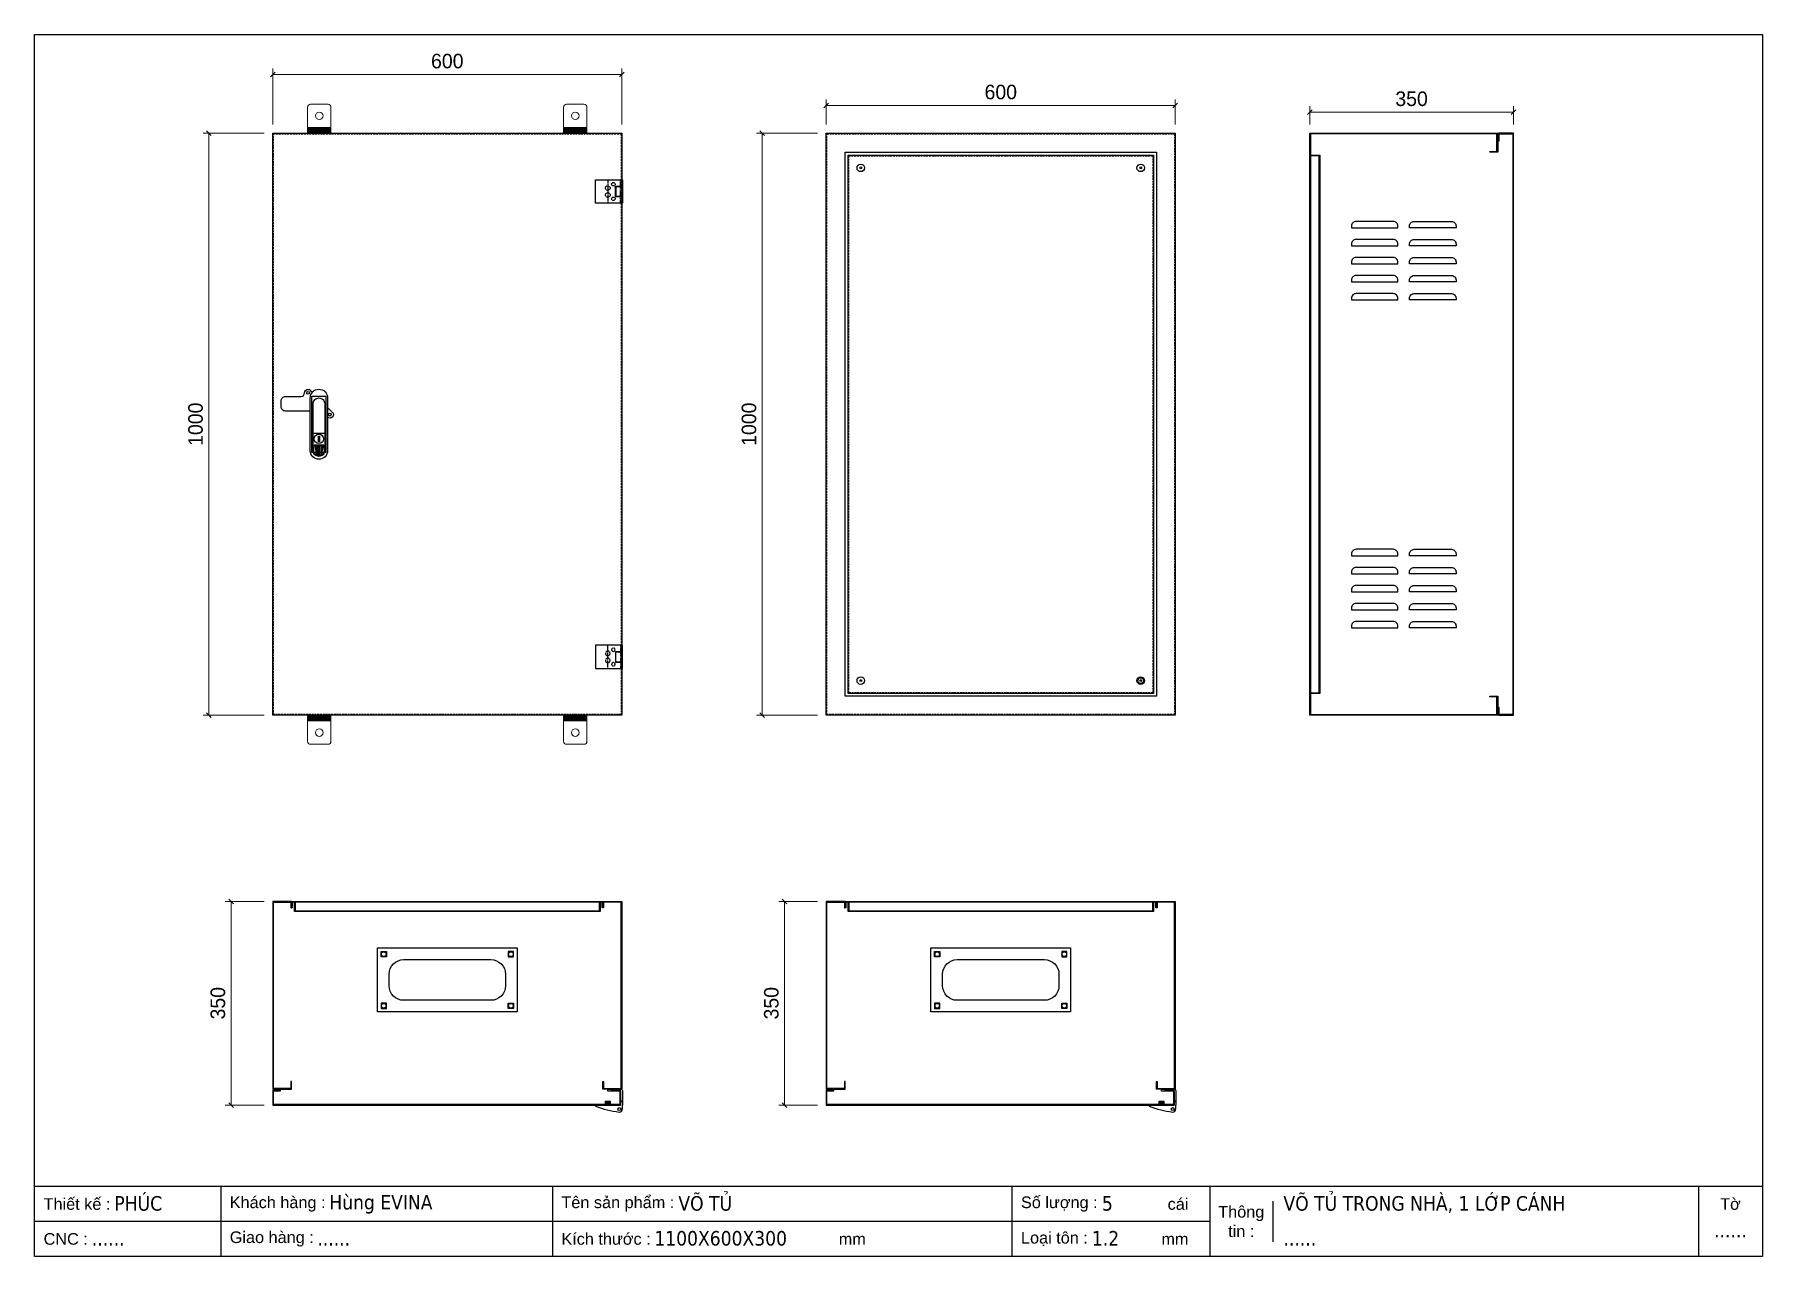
# Model space of a CAD drawing. Header units: millimetres. Extents: x 0 to 2970, y 0 to 2100.
import ezdxf
from ezdxf.enums import TextEntityAlignment as Align

# ---------------------------------------------------------------- set-up
doc = ezdxf.new("R2010")
doc.units = ezdxf.units.MM
doc.linetypes.add('HIDDEN2', pattern=[4.7625, 3.175, -1.5875])
doc.layers.add('0 TĂNG CỨNG', color=7, linetype='Continuous', lineweight=15)
doc.layers.add('DIM', color=253, linetype='Continuous')
doc.styles.add('Arial', font='arial.ttf')
doc.styles.add('Tahoma (Input Text)', font='tahoma.ttf')
doc.dimstyles.new('Dim-25', dxfattribs={"dimtxt": 25, "dimasz": 8, "dimexe": 10, "dimexo": 15, "dimgap": 10, "dimtad": 1, "dimdec": 0, "dimtxsty": 'Standard', "dimblk": 'OBLIQUE', "dimcen": 10, "dimclrd": 5, "dimclre": 5, "dimclrt": 3, "dimazin": 3, "dimtfac": 1, "dimtdec": 0, "dimtmove": 0, "dimatfit": 3, "dimldrblk": 'OBLIQUE', "dimlwd": 9, "dimlwe": 9})

# ---------------------------------------------------------------- blocks, each defined once
blk = doc.blocks.new('*D1')
at = {"color": 0, "linetype": 'ByBlock', "lineweight": -2}
for p, q in [((303.6, 1926.3), (295.6, 1934.3)), ((295.6, 934.3), (303.6, 926.3))]:
    blk.add_line(p, q, dxfattribs=at)
at = {"layer": 'Defpoints', "color": 0, "transparency": 16777216}
for p in [(409.4, 1930.3), (299.6, 930.3), (409.4, 930.3)]:
    blk.add_point(p, dxfattribs=at)
at = {"layer": 'DIM', "color": 5, "lineweight": 9, "transparency": 16777216}
for p, q in [((394.4, 1930.3), (289.6, 1930.3)), ((299.6, 1930.3), (299.6, 930.3)), ((394.4, 930.3), (289.6, 930.3))]:
    blk.add_line(p, q, dxfattribs=at)
at = {"layer": 'DIM', "color": 3, "transparency": 16777216, "insert": (276.8, 1430.3), "char_height": 25, "attachment_point": 5, "rotation": 90}
blk.add_mtext('1000', dxfattribs=at)
blk = doc.blocks.new('_Oblique')
at = {"color": 0, "linetype": 'ByBlock', "lineweight": -2}
blk.add_line((-0.5, -0.5), (0.5, 0.5), dxfattribs=at)
blk = doc.blocks.new('HL044-1.3-C')
at = {"color": 1, "linetype": 'HIDDEN2', "ltscale": 0.5}
for p, q in [((-25, 40), (-25, 0)), ((-3, 0), (-3, 40))]:
    blk.add_line(p, q, dxfattribs=at)
at = {"color": 1}
for p, q in [((-12, 29), (0, 29)), ((-12, 11), (-12, 29)), ((0, 11), (-12, 11)), ((-11, 28.5), (0, 28.5)), ((-11, 28.5), (-11, 11.5)), ((0, 11.5), (-11, 11.5))]:
    blk.add_line(p, q, dxfattribs=at)
blk.add_lwpolyline([(-46, 40), (0, 40), (0, 0), (-46, 0)], close=True, dxfattribs=at)
at = {"color": 1, "linetype": 'HIDDEN2', "ltscale": 0.5}
for centre, radius in [((-25, 26), 4), ((-15.5, 32.5), 3), ((-25, 14), 4), ((-15.5, 7.5), 3)]:
    blk.add_circle(centre, radius, dxfattribs=at)
blk = doc.blocks.new('HL044-1.3-B')
h = blk.add_hatch()
h.set_pattern_fill('ANSI31', color=1, scale=0.3, style=0)
h.set_pattern_definition([(45, (-80982.31925, -42991.2648), (-0.673519209, 0.673519209), [])])
h.paths.add_polyline_path([(-15.5, 27), (-15.5, 24), (-9.5, 24), (-9.5, 27)])
at = {"color": 1}
for p, q in [((0, 0), (-43, 0)), ((-43, 0), (-43, -2)), ((-25, 6.5), (-25, 0)), ((-25, 6.5), (-19, 5.9)), ((-25, 5.5), (-19, 4.9)), ((-25, 4.5), (-19, 3.9)), ((-25, 3.5), (-19, 2.9)), ((-25, 2.5), (-19, 1.9)), ((-25, 1.5), (-19, 0.9)), ((-25, 0.5), (-19.7, 0)), ((-22, 24), (-22, 27)), ((-22, 27), (1, 27)), ((-1, 24), (-22, 24)), ((-19, 6.5), (-19, 0)), ((-15.5, 24), (-15.5, 27)), ((-9.5, 24), (-9.5, 27)), ((0, 23), (0, 0)), ((0, 7.5), (3, 7.5)), ((0, 6), (3, 6)), ((3, 25), (3, 0)), ((3, -6.5), (3, 0))]:
    blk.add_line(p, q, dxfattribs=at)
blk.add_lwpolyline([(-26, 6.5), (-18, 6.5), (-18, 0), (-26, 0)], close=True, dxfattribs=at)
blk.add_circle((-2.3, -7), 2.55, dxfattribs=at)
for centre, radius, start, end in [((-1, 23), 1, 0, 90), ((1, 25), 2, 0, 90), ((15.4, 147.7), 160.7, 248.6705, 263.5901), ((-2.5, -6.5), 5.5, 270, 0)]:
    blk.add_arc(centre, radius, start, end, dxfattribs=at)
blk = doc.blocks.new('khungtenAsean2')
at = {"color": 7}
for p, q in [((2970, -1980), (0, -1980)), ((320, -1980), (320, -2100)), ((890, -1980), (890, -2100)), ((1680, -1980), (1680, -2100)), ((2020, -1980), (2020, -2100)), ((2860, -1980), (2860, -2100)), ((2128.3, -2005), (2128.3, -2075)), ((2020, -2040), (0, -2040))]:
    blk.add_line(p, q, dxfattribs=at)
blk.add_lwpolyline([(0, 0), (2970, 0), (2970, -2100), (0, -2100)], close=True, dxfattribs=at)
at = {"color": 2, "char_height": 20, "style": 'Arial'}
for s, insert, width, attachment_point in [('  Thiết kế :', (0, -2010), 917.634, 4), ('  Khách hàng :', (320, -2010), 917.634, 4), ('  Tên sản phẩm :', (890, -2010), 917.634, 4), ('  Số lượng :', (1680, -2010), 917.634, 4), ('cái', (1947.6, -2010), 917.634, 4), ('Thông\\Ptin :', (2074.2, -2040), 108.311, 5), ('Tờ', (2915, -2010), 110, 5), ('  CNC :', (0, -2070), 917.634, 4), ('  Giao hàng :', (320, -2070), 917.634, 4), ('  Kích thước :', (890, -2070), 917.634, 4), ('mm', (1382.3, -2070), 917.634, 4), ('  Loại tôn :', (1680, -2070), 917.634, 4), ('mm', (1936.9, -2070), 917.634, 4)]:
    blk.add_mtext(s, dxfattribs=dict(at, insert=insert, width=width, attachment_point=attachment_point))
at = {"color": 1, "style": 'Tahoma (Input Text)', "flags": 8}
for tag, p in [('#01', (137.1, -2021.3)), ('#03', (506.6, -2019.3)), ('#05', (1106.6, -2021.3)), ('#07', (1834.7, -2021.3)), ('#09', (2146.7, -2021.3)), ('#02', (98.5, -2081.3)), ('#04', (486.1, -2081.3)), ('#06', (1065.3, -2081.3)), ('#08', (1817.4, -2081.3)), ('#10', (2146.7, -2081.3))]:
    blk.add_attdef(tag, p, '', height=25, dxfattribs=at)
blk.add_attdef('#11', text='', height=25, dxfattribs=at).set_placement((2915, -2067.3), align=Align.CENTER)
blk = doc.blocks.new('*D2')
at = {"color": 0, "linetype": 'ByBlock', "lineweight": -2}
for p, q in [((413.4, 2035.5), (405.4, 2027.5)), ((1005.4, 2027.5), (1013.4, 2035.5))]:
    blk.add_line(p, q, dxfattribs=at)
at = {"layer": 'Defpoints', "color": 0, "ltscale": 3, "transparency": 16777216}
for p in [(1009.4, 2031.5), (409.4, 1930.3), (1009.4, 1930.3)]:
    blk.add_point(p, dxfattribs=at)
at = {"layer": 'DIM', "color": 5, "lineweight": 9, "ltscale": 3, "transparency": 16777216}
for p, q in [((409.4, 1945.3), (409.4, 2041.5)), ((409.4, 2031.5), (1009.4, 2031.5)), ((1009.4, 1945.3), (1009.4, 2041.5))]:
    blk.add_line(p, q, dxfattribs=at)
at = {"layer": 'DIM', "color": 3, "ltscale": 3, "transparency": 16777216, "insert": (709.4, 2054.3), "char_height": 25, "attachment_point": 5}
blk.add_mtext('600', dxfattribs=at)
blk = doc.blocks.new('*D3')
at = {"color": 0, "linetype": 'ByBlock', "lineweight": -2}
for p, q in [((1254.9, 1926.3), (1246.9, 1934.3)), ((1246.9, 934.3), (1254.9, 926.3))]:
    blk.add_line(p, q, dxfattribs=at)
at = {"layer": 'Defpoints', "color": 0, "transparency": 16777216}
for p in [(1360.8, 1930.3), (1250.9, 930.3), (1360.8, 930.3)]:
    blk.add_point(p, dxfattribs=at)
at = {"layer": 'DIM', "color": 5, "lineweight": 9, "transparency": 16777216}
for p, q in [((1345.8, 1930.3), (1240.9, 1930.3)), ((1250.9, 1930.3), (1250.9, 930.3)), ((1345.8, 930.3), (1240.9, 930.3))]:
    blk.add_line(p, q, dxfattribs=at)
at = {"layer": 'DIM', "color": 3, "transparency": 16777216, "insert": (1228.1, 1430.3), "char_height": 25, "attachment_point": 5, "rotation": 90}
blk.add_mtext('1000', dxfattribs=at)
blk = doc.blocks.new('*D4')
at = {"color": 0, "linetype": 'ByBlock', "lineweight": -2}
for p, q in [((1364.8, 1982.3), (1356.8, 1974.3)), ((1956.8, 1974.3), (1964.8, 1982.3))]:
    blk.add_line(p, q, dxfattribs=at)
at = {"layer": 'Defpoints', "color": 0, "ltscale": 3, "transparency": 16777216}
for p in [(1960.8, 1978.3), (1360.8, 1930.3), (1960.8, 1930.3)]:
    blk.add_point(p, dxfattribs=at)
at = {"layer": 'DIM', "color": 5, "lineweight": 9, "ltscale": 3, "transparency": 16777216}
for p, q in [((1360.8, 1945.3), (1360.8, 1988.3)), ((1360.8, 1978.3), (1960.8, 1978.3)), ((1960.8, 1945.3), (1960.8, 1988.3))]:
    blk.add_line(p, q, dxfattribs=at)
at = {"layer": 'DIM', "color": 3, "ltscale": 3, "transparency": 16777216, "insert": (1660.8, 2001.1), "char_height": 25, "attachment_point": 5}
blk.add_mtext('600', dxfattribs=at)
blk = doc.blocks.new('*D5')
at = {"color": 0, "linetype": 'ByBlock', "lineweight": -2}
for p, q in [((2195.9, 1970.7), (2187.9, 1962.7)), ((2537.9, 1962.7), (2545.9, 1970.7))]:
    blk.add_line(p, q, dxfattribs=at)
at = {"layer": 'Defpoints', "color": 0, "ltscale": 3, "transparency": 16777216}
for p in [(2541.9, 1966.7), (2191.9, 1930.3), (2541.9, 1930.3)]:
    blk.add_point(p, dxfattribs=at)
at = {"layer": 'DIM', "color": 5, "lineweight": 9, "ltscale": 3, "transparency": 16777216}
for p, q in [((2191.9, 1945.3), (2191.9, 1976.7)), ((2191.9, 1966.7), (2541.9, 1966.7)), ((2541.9, 1945.3), (2541.9, 1976.7))]:
    blk.add_line(p, q, dxfattribs=at)
at = {"layer": 'DIM', "color": 3, "ltscale": 3, "transparency": 16777216, "insert": (2366.9, 1989.5), "char_height": 25, "attachment_point": 5}
blk.add_mtext('350', dxfattribs=at)
blk = doc.blocks.new('*D6')
at = {"color": 0, "linetype": 'ByBlock', "lineweight": -2}
for p, q in [((341.9, 606.2), (333.9, 614.2)), ((333.9, 264.2), (341.9, 256.2))]:
    blk.add_line(p, q, dxfattribs=at)
at = {"layer": 'Defpoints', "color": 0, "ltscale": 3, "transparency": 16777216}
for p in [(409.4, 610.2), (337.9, 260.2), (409.4, 260.2)]:
    blk.add_point(p, dxfattribs=at)
at = {"layer": 'DIM', "color": 5, "lineweight": 9, "ltscale": 3, "transparency": 16777216}
for p, q in [((394.4, 610.2), (327.9, 610.2)), ((337.9, 610.2), (337.9, 260.2)), ((394.4, 260.2), (327.9, 260.2))]:
    blk.add_line(p, q, dxfattribs=at)
at = {"layer": 'DIM', "color": 3, "ltscale": 3, "transparency": 16777216, "insert": (315.2, 435.2), "char_height": 25, "attachment_point": 5, "rotation": 90}
blk.add_mtext('350', dxfattribs=at)
blk = doc.blocks.new('AB301-2-1')
at = {"linetype": 'Continuous'}
h = blk.add_hatch(dxfattribs=at)
h.set_pattern_fill('ACAD_ISO09W100', color=1, scale=0.2)
h.set_pattern_definition([(0, (-368.0181, 398.3814), (0, 1), [4.8, -0.6, 1.2, -0.6, 1.2, -0.6])])
h.paths.add_polyline_path([(-4.1, -88.5, 0.118404), (0, -89.5, 0.118404), (4.1, -88.5), (7, -72), (-7, -72)])
at = {"color": 1, "linetype": 'Continuous'}
for p, q in [((-10, -50.5), (10, -50.5)), ((-7, -72), (7, -72)), ((-7, -72), (-4.1, -88.5)), ((7, -72), (4.1, -88.5))]:
    blk.add_line(p, q, dxfattribs=at)
for points in [[(-15, -12.5), (-57.5, -12.5, -0.414214), (-65, -5), (-65, 5, -0.414214), (-57.5, 12.5), (-30.7, 12.5, 0.414214), (-24.7, 18.5), (-24.7, 18.7)], [(-24.7, 18.7, -0.198912), (-23, 23), (-23, 23, -0.414214), (-14.5, 23), (-11.3, 19.8)], [(15, -6.5), (23, -14.5, -0.414214), (23, -23), (23, -23, -0.381561), (15, -23.4, -0.381561)]]:
    blk.add_lwpolyline(points, format="xyb", dxfattribs=at)
for points in [[(0, 25), (0, 25, -0.414214), (15, 10), (15, -80.5, -0.414214), (0, -95.5), (0, -95.5, -0.414214), (-15, -80.5), (-15, 10, -0.414214)], [(0, 10, -0.414214), (10, 0), (10, -80.5, -0.414214), (0, -90.5, -0.414214), (-10, -80.5), (-10, 0, -0.414214)], [(9, -72.5), (9, -80.5, -0.414214), (0, -89.5, -0.414214), (-9, -80.5), (-9, -72.5, -0.414214), (-7, -70.5), (7, -70.5, -0.414214)]]:
    blk.add_lwpolyline(points, format="xyb", close=True, dxfattribs=at)
at = {"color": 2, "linetype": 'Continuous'}
blk.add_lwpolyline([(-12, 13.3), (12, 13.3), (12, -83.7), (-12, -83.7)], close=True, dxfattribs=at)
at = {"color": 1, "linetype": 'Continuous'}
blk.add_lwpolyline([(-1, -55.5), (1, -55.5), (1, -65.5), (-1, -65.5)], close=True, dxfattribs=at)
for centre, radius in [((-18.7, 18.7), 2.5), ((18.7, -18.7), 2.5), ((0, -60.5), 8)]:
    blk.add_circle(centre, radius, dxfattribs=at)
blk = doc.blocks.new('*D7')
at = {"color": 0, "linetype": 'ByBlock', "lineweight": -2}
for p, q in [((1293.3, 606.2), (1285.3, 614.2)), ((1285.3, 264.2), (1293.3, 256.2))]:
    blk.add_line(p, q, dxfattribs=at)
at = {"layer": 'Defpoints', "color": 0, "ltscale": 3, "transparency": 16777216}
for p in [(1360.8, 610.2), (1289.3, 260.2), (1360.8, 260.2)]:
    blk.add_point(p, dxfattribs=at)
at = {"layer": 'DIM', "color": 5, "lineweight": 9, "ltscale": 3, "transparency": 16777216}
for p, q in [((1345.8, 610.2), (1279.3, 610.2)), ((1289.3, 610.2), (1289.3, 260.2)), ((1345.8, 260.2), (1279.3, 260.2))]:
    blk.add_line(p, q, dxfattribs=at)
at = {"layer": 'DIM', "color": 3, "ltscale": 3, "transparency": 16777216, "insert": (1266.5, 435.2), "char_height": 25, "attachment_point": 5, "rotation": 90}
blk.add_mtext('350', dxfattribs=at)

msp = doc.modelspace()

# ---------------------------------------------------------------- hatches: boundary and pattern name
at = {"layer": '0 TĂNG CỨNG'}
h = msp.add_hatch(dxfattribs=at)
h.set_pattern_fill('JIS_WOOD', color=256, style=0)
h.set_pattern_definition([(135, (188833.86245, -43578.90026), (0.4999999992, 0.4999999992), [])])
h.paths.add_polyline_path([(509.4, 1940.3), (469.4, 1940.3), (469.4, 1930.3), (509.4, 1930.3)])
h = msp.add_hatch(dxfattribs=at)
h.set_pattern_fill('JIS_WOOD', color=256, style=0)
h.set_pattern_definition([(45, (83616.0935, -43578.90026), (-0.499999999, 0.499999999), [])])
h.paths.add_polyline_path([(909.4, 1940.3), (949.4, 1940.3), (949.4, 1930.3), (909.4, 1930.3)])
h = msp.add_hatch(dxfattribs=at)
h.set_pattern_fill('JIS_WOOD', color=256, style=0)
h.set_pattern_definition([(225, (188833.86245, -79325.07476), (0.4999999992, -0.4999999992), [])])
h.paths.add_polyline_path([(509.4, 920.3), (469.4, 920.3), (469.4, 930.3), (509.4, 930.3)])
h = msp.add_hatch(dxfattribs=at)
h.set_pattern_fill('JIS_WOOD', color=256, style=0)
h.set_pattern_definition([(315, (83616.0935, -79325.07476), (-0.499999999, -0.499999999), [])])
h.paths.add_polyline_path([(909.4, 920.3), (949.4, 920.3), (949.4, 930.3), (909.4, 930.3)])

# ---------------------------------------------------------------- linework, layer by layer
at = {"color": 7}
for points in [[(409.4, 1930.3), (1009.4, 1930.3), (1009.4, 930.3), (409.4, 930.3)], [(1360.8, 1930.3), (1960.8, 1930.3), (1960.8, 930.3), (1360.8, 930.3)], [(2501.7, 1899.1), (2513.7, 1899.1), (2513.7, 1929.1), (2193.1, 1929.1), (2193.1, 931.5), (2513.7, 931.5), (2513.7, 961.5), (2501.7, 961.5), (2501.7, 962.7), (2514.9, 962.7), (2514.9, 930.3), (2191.9, 930.3), (2191.9, 1930.3), (2514.9, 1930.3), (2514.9, 1897.9), (2501.7, 1897.9)], [(2517.7, 1917.1), (2517.7, 1929.1), (2540.7, 1929.1), (2540.7, 931.5), (2517.7, 931.5), (2517.7, 943.5), (2516.5, 943.5), (2516.5, 930.3), (2541.9, 930.3), (2541.9, 1930.3), (2516.5, 1930.3), (2516.5, 1917.1)], [(1393.2, 1897.9), (1928.4, 1897.9), (1928.4, 962.7), (1393.2, 962.7)], [(440.6, 300.4), (440.6, 288.4), (410.6, 288.4), (410.6, 609), (440.6, 609), (440.6, 599), (441.8, 599), (441.8, 610.2), (409.4, 610.2), (409.4, 287.2), (441.8, 287.2), (441.8, 300.4)], [(975.8, 599), (975.8, 609), (443, 609), (443, 599), (441.8, 599), (441.8, 610.2), (977, 610.2), (977, 599)], [(978.2, 300.4), (978.2, 288.4), (1008.2, 288.4), (1008.2, 609), (978.2, 609), (978.2, 599), (977, 599), (977, 610.2), (1009.4, 610.2), (1009.4, 287.2), (977, 287.2), (977, 300.4)], [(1392, 300.4), (1392, 288.4), (1362, 288.4), (1362, 609), (1392, 609), (1392, 599), (1393.2, 599), (1393.2, 610.2), (1360.8, 610.2), (1360.8, 287.2), (1393.2, 287.2), (1393.2, 300.4)], [(1927.2, 599), (1927.2, 609), (1394.4, 609), (1394.4, 599), (1393.2, 599), (1393.2, 610.2), (1928.4, 610.2), (1928.4, 599)], [(1929.6, 300.4), (1929.6, 288.4), (1959.6, 288.4), (1959.6, 609), (1929.6, 609), (1929.6, 599), (1928.4, 599), (1928.4, 610.2), (1960.8, 610.2), (1960.8, 287.2), (1928.4, 287.2), (1928.4, 300.4)], [(589.4, 530.2), (829.4, 530.2), (829.4, 420.2), (589.4, 420.2)], [(1540.8, 530.2), (1780.8, 530.2), (1780.8, 420.2), (1540.8, 420.2)], [(994.2, 284.4), (1006.2, 284.4), (1006.2, 261.4), (410.6, 261.4), (410.6, 284.4), (422.6, 284.4), (422.6, 285.6), (409.4, 285.6), (409.4, 260.2), (1007.4, 260.2), (1007.4, 285.6), (994.2, 285.6)], [(1945.6, 284.4), (1957.6, 284.4), (1957.6, 261.4), (1362, 261.4), (1362, 284.4), (1374, 284.4), (1374, 285.6), (1360.8, 285.6), (1360.8, 260.2), (1958.8, 260.2), (1958.8, 285.6), (1945.6, 285.6)]]:
    msp.add_lwpolyline(points, close=True, dxfattribs=at)
at = {"color": 7, "linetype": 'HIDDEN2'}
for points in [[(410.6, 1929.1), (1008.2, 1929.1), (1008.2, 931.5), (410.6, 931.5)], [(1362, 1929.1), (1959.6, 1929.1), (1959.6, 931.5), (1362, 931.5)]]:
    msp.add_lwpolyline(points, close=True, dxfattribs=at)
at = {"color": 1}
for points in [[(1398.2, 1892.9), (1923.4, 1892.9), (1923.4, 967.7), (1398.2, 967.7)], [(2193.1, 968.9), (2208.1, 968.9), (2208.1, 1891.7), (2193.1, 1891.7), (2193.1, 1892.9), (2209.3, 1892.9), (2209.3, 967.7), (2193.1, 967.7)], [(448, 609), (448, 594), (970.8, 594), (970.8, 609), (972, 609), (972, 592.8), (446.8, 592.8), (446.8, 609)], [(1399.4, 609), (1399.4, 594), (1922.2, 594), (1922.2, 609), (1923.4, 609), (1923.4, 592.8), (1398.2, 592.8), (1398.2, 609)]]:
    msp.add_lwpolyline(points, close=True, dxfattribs=at)
at = {"color": 1, "linetype": 'HIDDEN2'}
msp.add_lwpolyline([(1399.4, 1891.7), (1922.2, 1891.7), (1922.2, 968.9), (1399.4, 968.9)], close=True, dxfattribs=at)
at = {"color": 2}
for points in [[(2335.4, 1778.8), (2271.4, 1778.8, 0.414214), (2263.4, 1770.8), (2263.4, 1767.8), (2343.4, 1767.8), (2343.4, 1770.8, 0.414214)], [(2371.4, 1778.8), (2435.4, 1778.8, -0.414214), (2443.4, 1770.8), (2443.4, 1767.8), (2363.4, 1767.8), (2363.4, 1770.8, -0.414214)], [(2335.4, 1747.8), (2271.4, 1747.8, 0.414214), (2263.4, 1739.8), (2263.4, 1736.8), (2343.4, 1736.8), (2343.4, 1739.8, 0.414214)], [(2371.4, 1747.8), (2435.4, 1747.8, -0.414214), (2443.4, 1739.8), (2443.4, 1736.8), (2363.4, 1736.8), (2363.4, 1739.8, -0.414214)], [(2335.4, 1716.8), (2271.4, 1716.8, 0.414214), (2263.4, 1708.8), (2263.4, 1705.8), (2343.4, 1705.8), (2343.4, 1708.8, 0.414214)], [(2371.4, 1716.8), (2435.4, 1716.8, -0.414214), (2443.4, 1708.8), (2443.4, 1705.8), (2363.4, 1705.8), (2363.4, 1708.8, -0.414214)], [(2335.4, 1685.8), (2271.4, 1685.8, 0.414214), (2263.4, 1677.8), (2263.4, 1674.8), (2343.4, 1674.8), (2343.4, 1677.8, 0.414214)], [(2371.4, 1685.8), (2435.4, 1685.8, -0.414214), (2443.4, 1677.8), (2443.4, 1674.8), (2363.4, 1674.8), (2363.4, 1677.8, -0.414214)], [(2335.4, 1654.8), (2271.4, 1654.8, 0.414214), (2263.4, 1646.8), (2263.4, 1643.8), (2343.4, 1643.8), (2343.4, 1646.8, 0.414214)], [(2371.4, 1654.8), (2435.4, 1654.8, -0.414214), (2443.4, 1646.8), (2443.4, 1643.8), (2363.4, 1643.8), (2363.4, 1646.8, -0.414214)], [(2335.4, 1215.3), (2271.4, 1215.3, 0.414214), (2263.4, 1207.3), (2263.4, 1204.3), (2343.4, 1204.3), (2343.4, 1207.3, 0.414214)], [(2371.4, 1215.3), (2435.4, 1215.3, -0.414214), (2443.4, 1207.3), (2443.4, 1204.3), (2363.4, 1204.3), (2363.4, 1207.3, -0.414214)], [(2335.4, 1184.3), (2271.4, 1184.3, 0.414214), (2263.4, 1176.3), (2263.4, 1173.3), (2343.4, 1173.3), (2343.4, 1176.3, 0.414214)], [(2371.4, 1184.3), (2435.4, 1184.3, -0.414214), (2443.4, 1176.3), (2443.4, 1173.3), (2363.4, 1173.3), (2363.4, 1176.3, -0.414214)], [(2335.4, 1153.3), (2271.4, 1153.3, 0.414214), (2263.4, 1145.3), (2263.4, 1142.3), (2343.4, 1142.3), (2343.4, 1145.3, 0.414214)], [(2371.4, 1153.3), (2435.4, 1153.3, -0.414214), (2443.4, 1145.3), (2443.4, 1142.3), (2363.4, 1142.3), (2363.4, 1145.3, -0.414214)], [(2335.4, 1122.3), (2271.4, 1122.3, 0.414214), (2263.4, 1114.3), (2263.4, 1111.3), (2343.4, 1111.3), (2343.4, 1114.3, 0.414214)], [(2371.4, 1122.3), (2435.4, 1122.3, -0.414214), (2443.4, 1114.3), (2443.4, 1111.3), (2363.4, 1111.3), (2363.4, 1114.3, -0.414214)], [(2335.4, 1091.3), (2271.4, 1091.3, 0.414214), (2263.4, 1083.3), (2263.4, 1080.3), (2343.4, 1080.3), (2343.4, 1083.3, 0.414214)], [(2371.4, 1091.3), (2435.4, 1091.3, -0.414214), (2443.4, 1083.3), (2443.4, 1080.3), (2363.4, 1080.3), (2363.4, 1083.3, -0.414214)], [(634.4, 510.2), (784.4, 510.2, -0.414214), (809.4, 485.2), (809.4, 465.2, -0.414214), (784.4, 440.2), (634.4, 440.2, -0.414214), (609.4, 465.2), (609.4, 485.2, -0.414214)], [(1585.8, 510.2), (1735.8, 510.2, -0.414214), (1760.8, 485.2), (1760.8, 465.2, -0.414214), (1735.8, 440.2), (1585.8, 440.2, -0.414214), (1560.8, 465.2), (1560.8, 485.2, -0.414214)]]:
    msp.add_lwpolyline(points, format="xyb", close=True, dxfattribs=at)
for points in [[(604.7, 514.9), (595.7, 514.9), (595.7, 523.9), (604.7, 523.9)], [(814.2, 514.9), (823.2, 514.9), (823.2, 523.9), (814.2, 523.9)], [(1556, 514.9), (1547, 514.9), (1547, 523.9), (1556, 523.9)], [(1765.5, 514.9), (1774.5, 514.9), (1774.5, 523.9), (1765.5, 523.9)], [(604.7, 435.4), (595.7, 435.4), (595.7, 426.4), (604.7, 426.4)], [(814.2, 435.4), (823.2, 435.4), (823.2, 426.4), (814.2, 426.4)], [(1556, 435.4), (1547, 435.4), (1547, 426.4), (1556, 426.4)], [(1765.5, 435.4), (1774.5, 435.4), (1774.5, 426.4), (1765.5, 426.4)]]:
    msp.add_lwpolyline(points, close=True, dxfattribs=at)
at = {"color": 2, "ltscale": 3}
for centre, radius in [((1420.2, 1870.9), 6.5), ((1420.2, 1870.9), 1.5), ((1901.4, 1870.9), 6.5), ((1901.4, 1870.9), 1.5), ((1420.2, 989.7), 6.5), ((1420.2, 989.7), 1.5), ((1901.4, 989.7), 6.5), ((1901.4, 989.7), 1.5)]:
    msp.add_circle(centre, radius, dxfattribs=at)
at = {"color": 7, "ltscale": 3}
msp.add_circle((1901.4, 989.7), 5, dxfattribs=at)
at = {"color": 7}
for centre in [(600.2, 519.4), (818.7, 519.4), (1551.5, 519.4), (1770, 519.4), (600.2, 430.9), (818.7, 430.9), (1551.5, 430.9), (1770, 430.9)]:
    msp.add_circle(centre, 4, dxfattribs=at)
at = {"layer": '0 TĂNG CỨNG'}
for p, q in [((509.4, 1940.3), (469.4, 1940.3)), ((909.4, 1940.3), (949.4, 1940.3)), ((509.4, 920.3), (469.4, 920.3)), ((909.4, 920.3), (949.4, 920.3))]:
    msp.add_line(p, q, dxfattribs=at)
for points in [[(509.4, 1930.3), (469.4, 1930.3), (469.4, 1975.3, -0.414214), (474.4, 1980.3), (504.4, 1980.3, -0.414214), (509.4, 1975.3)], [(909.4, 1930.3), (949.4, 1930.3), (949.4, 1975.3, 0.414214), (944.4, 1980.3), (914.4, 1980.3, 0.414214), (909.4, 1975.3)], [(509.4, 930.3), (469.4, 930.3), (469.4, 885.3, 0.414214), (474.4, 880.3), (504.4, 880.3, 0.414214), (509.4, 885.3)], [(909.4, 930.3), (949.4, 930.3), (949.4, 885.3, -0.414214), (944.4, 880.3), (914.4, 880.3, -0.414214), (909.4, 885.3)]]:
    msp.add_lwpolyline(points, format="xyb", close=True, dxfattribs=at)
for points in [[(509.4, 1940.3), (469.4, 1940.3), (469.4, 1930.3), (509.4, 1930.3)], [(909.4, 1940.3), (949.4, 1940.3), (949.4, 1930.3), (909.4, 1930.3)], [(509.4, 920.3), (469.4, 920.3), (469.4, 930.3), (509.4, 930.3)], [(909.4, 920.3), (949.4, 920.3), (949.4, 930.3), (909.4, 930.3)]]:
    msp.add_lwpolyline(points, close=True, dxfattribs=at)
for centre in [(489.4, 1960.3), (929.4, 1960.3), (489.4, 900.3), (929.4, 900.3)]:
    msp.add_circle(centre, 6.5, dxfattribs=at)

# ---------------------------------------------------------------- block references
at = {"color": 7}
ref = msp.add_blockref('khungtenAsean2', (0, 2100), dxfattribs=at)
ref.add_attrib('#11', '......', dxfattribs={"color": 1, "height": 25, "style": 'Tahoma (Input Text)'}).set_placement((2915, 32.7), align=Align.CENTER)
ref.add_attrib('#09', 'VÕ TỦ TRONG NHÀ, 1 LỚP CÁNH', (2146.7, 78.7), dxfattribs={"color": 1, "height": 25, "style": 'Tahoma (Input Text)'})
ref.add_attrib('#10', '......', (2146.7, 18.7), dxfattribs={"color": 1, "height": 25, "style": 'Tahoma (Input Text)'})
ref.add_attrib('#08', '1.2', (1817.4, 18.7), dxfattribs={"color": 1, "height": 25, "style": 'Tahoma (Input Text)'})
ref.add_attrib('#07', '5', (1834.7, 78.7), dxfattribs={"color": 1, "height": 25, "style": 'Tahoma (Input Text)'})
ref.add_attrib('#06', '1100X600X300', (1065.3, 18.7), dxfattribs={"color": 1, "height": 25, "style": 'Tahoma (Input Text)'})
ref.add_attrib('#05', 'VÕ TỦ', (1106.6, 78.7), dxfattribs={"color": 1, "height": 25, "style": 'Tahoma (Input Text)'})
ref.add_attrib('#04', '......', (486.1, 18.7), dxfattribs={"color": 1, "height": 25, "style": 'Tahoma (Input Text)'})
ref.add_attrib('#03', 'Hùng EVINA', (506.6, 80.7), dxfattribs={"color": 1, "height": 25, "style": 'Tahoma (Input Text)'})
ref.add_attrib('#02', '......', (98.5, 18.7), dxfattribs={"color": 1, "height": 25, "style": 'Tahoma (Input Text)'})
ref.add_attrib('#01', 'PHÚC', (137.1, 78.7), dxfattribs={"color": 1, "height": 25, "style": 'Tahoma (Input Text)'})
for name, p in [('HL044-1.3-C', (1010.4, 1810.3)), ('AB301-2-1', (488.8, 1465.5)), ('HL044-1.3-B', (1007.4, 260.2)), ('HL044-1.3-B', (1958.8, 260.2))]:
    msp.add_blockref(name, p, dxfattribs=at)
at = {"color": 7, "xscale": -1, "rotation": 180}
msp.add_blockref('HL044-1.3-C', (1010.4, 1050.3), dxfattribs=at)

# ---------------------------------------------------------------- dimensions: what is measured, and where the dimension line sits
at = {"layer": 'DIM', "color": 7, "ltscale": 3}
dim = msp.add_linear_dim(base=(1009.4, 2031.5), p1=(409.4, 1930.3), p2=(1009.4, 1930.3), dimstyle='Dim-25', dxfattribs=at)
dim.commit()
dim.dimension.update_dxf_attribs({"geometry": '*D2', "text_midpoint": (709.4, 2031.5), "dimtype": 160})
for base, p1, p2, picture, middle in [((1960.8, 1978.3), (1360.8, 1930.3), (1960.8, 1930.3), '*D4', (1660.8, 2001.1)), ((2541.9, 1966.7), (2191.9, 1930.3), (2541.9, 1930.3), '*D5', (2366.9, 1989.5))]:
    dim = msp.add_linear_dim(base=base, p1=p1, p2=p2, dimstyle='Dim-25', dxfattribs=at)
    dim.commit()
    dim.dimension.update_dxf_attribs({"geometry": picture, "text_midpoint": middle})
at = {"layer": 'DIM', "color": 7}
for base, p1, p2, picture, middle in [((299.6, 930.3), (409.4, 1930.3), (409.4, 930.3), '*D1', (276.8, 1430.3)), ((1250.9, 930.3), (1360.8, 1930.3), (1360.8, 930.3), '*D3', (1228.1, 1430.3))]:
    dim = msp.add_linear_dim(base=base, p1=p1, p2=p2, angle=90, dimstyle='Dim-25', dxfattribs=at)
    dim.commit()
    dim.dimension.update_dxf_attribs({"geometry": picture, "text_midpoint": middle})
at = {"layer": 'DIM', "color": 7, "ltscale": 3}
for base, p1, p2, picture, middle in [((337.9, 260.2), (409.4, 610.2), (409.4, 260.2), '*D6', (315.2, 435.2)), ((1289.3, 260.2), (1360.8, 610.2), (1360.8, 260.2), '*D7', (1266.5, 435.2))]:
    dim = msp.add_linear_dim(base=base, p1=p1, p2=p2, angle=90, dimstyle='Dim-25', dxfattribs=at)
    dim.commit()
    dim.dimension.update_dxf_attribs({"geometry": picture, "text_midpoint": middle})

doc.saveas('drawing.dxf')
